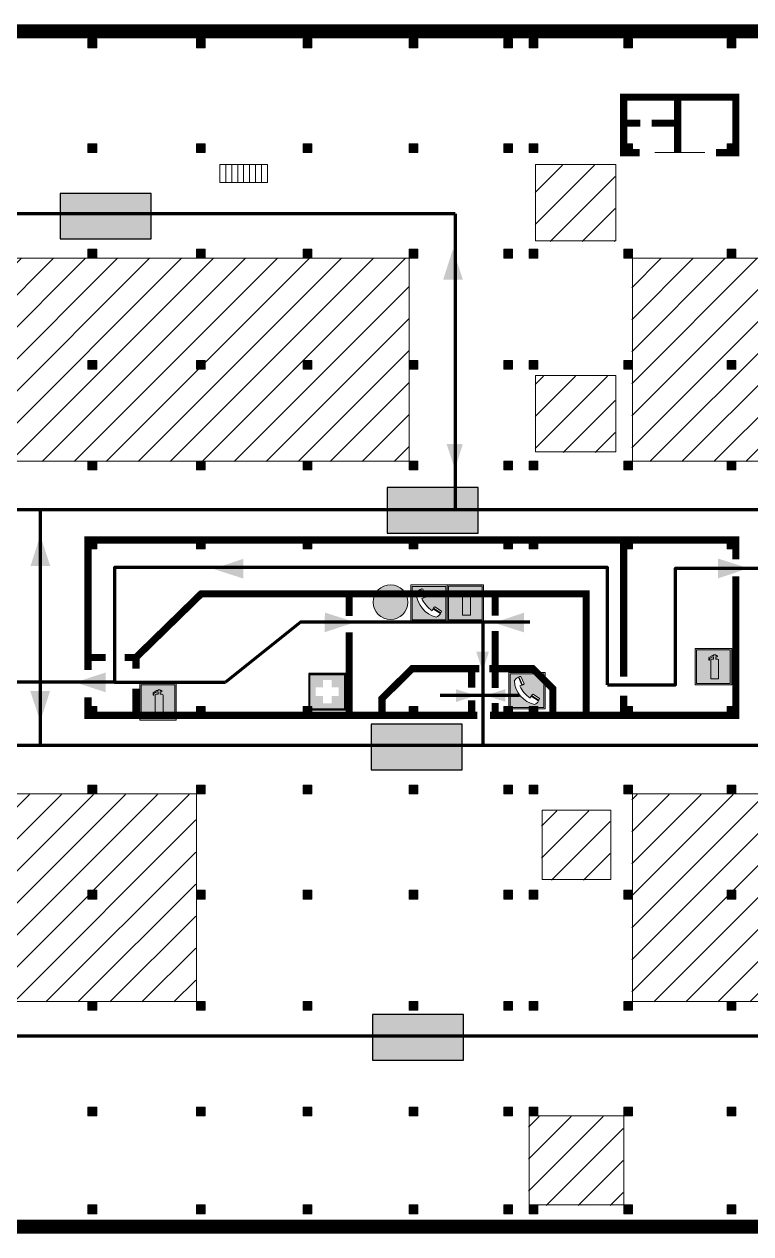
# Model space of a CAD drawing. Header units: millimetres. Extents: x 13810 to 67229, y 12374 to 21950.
# Drawn here: x 28793.7 to 28895.7, y 14673.5 to 14843.2 of the extents above; entities that cross this region are included whole.
import ezdxf

# ---------------------------------------------------------------- set-up
doc = ezdxf.new("R2010")
doc.units = ezdxf.units.MM
doc.layers.add('План_Штампы', color=7, linetype='Continuous')

# ---------------------------------------------------------------- blocks, each defined once
blk = doc.blocks.new('A$C7B8C2D5B')
at = {"lineweight": 0}
h = blk.add_hatch(color=5, dxfattribs=at)
h.dxf.hatch_style = 1
h.paths.add_polyline_path([(1.4, -3.02, 1), (-2.11, -3.02, 1)])
at = {"color": 5, "lineweight": 0}
blk.add_circle((-0.36, -3.02), 1.75, dxfattribs=at)
blk = doc.blocks.new('A$C18900ED3')
h = blk.add_hatch(color=126)
h.paths.add_polyline_path([(-0.18, -0.18), (-7.02, -0.18), (-7.02, -7.02), (-0.18, -7.02)])
h.paths.add_polyline_path([(-5.89, -4.46), (-5.89, -2.77), (-4.46, -2.77), (-4.46, -1.31), (-2.77, -1.31), (-2.77, -2.77), (-1.33, -2.77), (-1.33, -4.46), (-2.77, -4.46), (-2.77, -5.89), (-4.46, -5.89), (-4.46, -4.46)], flags=16)
at = {"color": 126}
for p, q in [((-7.2, 0), (-7.2, -7.2)), ((0, 0), (-7.2, 0)), ((0, -7.2), (0, 0)), ((-7.02, -7.02), (-7.02, -0.18)), ((-7.02, -0.18), (-0.18, -0.18)), ((-0.18, -0.18), (-0.18, -7.02)), ((-0.18, -7.02), (-7.02, -7.02)), ((-7.2, -7.2), (0, -7.2))]:
    blk.add_line(p, q, dxfattribs=at)
blk = doc.blocks.new('A$C32E8229D')
at = {"true_color": 0xffffff}
blk.add_hatch(color=7, dxfattribs=at).paths.add_polyline_path([(0, 0), (0, -8), (16, -8), (16, 0)])
h = blk.add_hatch(color=126)
h.paths.add_polyline_path([(0.2, -0.2), (15.8, -0.2), (15.8, -7.8), (0.2, -7.8)])
h.paths.add_polyline_path([(13.49, -2.05), (12.08, -2.05), (11.37, -2.63, 0.162397), (11.29, -2.84), (11.29, -3.63), (10.35, -3.63), (10.35, -4.05), (11.68, -4.05), (11.68, -3.48), (12.26, -4.28), (11.29, -5.1), (11.29, -6.78), (11.85, -6.78), (11.85, -5.44), (12.8, -4.64), (12.8, -5.94), (14.46, -5.94), (14.46, -5.39), (13.45, -5.39), (13.45, -3.97), (12.46, -2.59), (13.15, -2.59), (13.69, -3.34), (14.18, -3)], flags=16)
h.paths.add_polyline_path([(10.74, -1.82, 1), (11.8, -1.82, 1)], flags=16)
h.paths.add_polyline_path([(9.39, -3.59), (5.99, -3.59), (6.56, -3.03), (5.91, -3.03), (5.1, -3.83), (5.91, -4.64), (6.56, -4.64), (5.99, -4.09), (9.39, -4.09)], flags=16)
h.paths.add_polyline_path([(4.29, -1.08), (1.72, -1.08), (1.72, -6.6), (4.29, -6.6)], flags=16)
at = {"color": 126}
blk.add_lwpolyline([(16, -8), (0, -8), (0, 0), (16, 0)], close=True, dxfattribs=at)
blk = doc.blocks.new('A$C456E1F9C')
at = {"lineweight": 5}
h = blk.add_hatch(color=242, dxfattribs=at)
h.paths.add_polyline_path([(0.51, -1.47), (0.51, -13.26), (12.29, -13.26), (12.29, -1.47)])
h.paths.add_polyline_path([(5.42, -4.95, -0.254479), (4.78, -5.4), (3.52, -2.53, -0.209735), (4.23, -2.4)], flags=16)
h.paths.add_polyline_path([(8.53, -8.6), (10.87, -10.17), (10.54, -10.76), (8.03, -9.13, -0.192251)], flags=16)
h.paths.add_polyline_path([(4.61, -5.49, 0.005518), (3.87, -5.72, 0.128647), (7.49, -10.01, 0.00809), (7.83, -9.33), (10.47, -10.97, -0.16736), (8.99, -12.25, -0.327862), (1.95, -3.95, -0.166952), (3.36, -2.62)], flags=16)
at = {"color": 242, "lineweight": 5}
for p, q in [((0, -13.77), (0, -0.97)), ((12.8, -0.97), (0, -0.97)), ((4.61, -5.49), (3.36, -2.62)), ((3.52, -2.53), (4.78, -5.4)), ((4.23, -2.4), (5.42, -4.95)), ((12.8, -13.77), (12.8, -0.97)), ((7.83, -9.33), (10.47, -10.97)), ((8.03, -9.13), (10.54, -10.76)), ((10.81, -10.12), (8.53, -8.6)), ((10.54, -10.76), (10.8, -10.3)), ((10.8, -10.3), (10.81, -10.12)), ((0, -13.77), (12.8, -13.77))]:
    blk.add_line(p, q, dxfattribs=at)
blk.add_lwpolyline([(0.51, -1.47), (12.29, -1.47), (12.29, -13.26), (0.51, -13.26)], close=True, dxfattribs=at)
for centre, radius, start, end in [((4.59, -5.34), 2.99, 114.2845, 152.1974), ((11.12, -3.31), 9.19, 183.9915, 256.6009), ((4.02, -3.27), 0.891, 76.3284, 123.7092), ((14.98, -39.1), 35.17, 107.1487, 108.4135), ((13.86, -0.94), 11.08, 205.5536, 234.8762), ((4.68, -4.59), 0.824, 276.9621, 334.0723), ((-13.31, 0.8), 23.44, 332.5487, 334.4027), ((8.94, -9.5), 0.989, 114.4092, 157.9388), ((7.87, -9.46), 3, 291.9291, 329.9329)]:
    blk.add_arc(centre, radius, start, end, dxfattribs=at)
blk = doc.blocks.new('A$C3AD82952')
at = {"true_color": 0xf5f5ff}
h = blk.add_hatch(color=7, dxfattribs=at)
h.dxf.hatch_style = 1
h.paths.add_polyline_path([(8.21, 8.73, 0.414214), (7.89, 9.05), (7.22, 9.05), (7.22, 9.92), (7.59, 9.92, 1), (7.57, 10.36), (7.22, 10.36), (7.22, 10.6), (6.43, 10.6), (6.43, 10.36), (6.01, 10.36), (4.74, 9.59), (4.74, 8.69), (4.98, 8.73), (4.98, 9.26), (6.12, 9.91), (6.43, 9.91), (6.43, 9.05), (5.76, 9.05, 0.414214), (5.44, 8.73), (5.44, 2.2), (8.21, 2.2)], flags=0)
h.paths.add_polyline_path([(12.8, 12.8), (0, 12.8), (0, 0), (12.8, 0)])
h.paths.add_polyline_path([(0.51, 12.29), (12.29, 12.29), (12.29, 0.51), (0.51, 0.51)], flags=16)
h.paths.add_polyline_path([(4.74, 9.59), (6.01, 10.36), (6.43, 10.36), (6.43, 10.6), (7.22, 10.6), (7.22, 10.36), (7.59, 10.36, -0.94586), (7.59, 9.92), (7.22, 9.92), (7.22, 9.05), (7.89, 9.05, -0.414214), (8.21, 8.73), (8.21, 2.2), (5.44, 2.2), (5.44, 8.73, -0.414214), (5.76, 9.05), (6.43, 9.05), (6.43, 9.91), (6.12, 9.91), (4.98, 9.26), (4.98, 8.73), (4.74, 8.69)], flags=0)
h = blk.add_hatch(color=242)
h.dxf.hatch_style = 1
h.paths.add_polyline_path([(12.29, 12.29), (0.51, 12.29), (0.51, 0.51), (12.29, 0.51)])
h.paths.add_polyline_path([(4.74, 8.69), (4.74, 9.59), (6.01, 10.36), (6.43, 10.36), (6.43, 10.6), (7.22, 10.6), (7.22, 10.36), (7.59, 10.36, -0.94586), (7.59, 9.92), (7.22, 9.92), (7.22, 9.05), (7.89, 9.05, -0.414214), (8.21, 8.73), (8.21, 2.2), (5.44, 2.2), (5.44, 8.73, -0.414214), (5.76, 9.05), (6.43, 9.05), (6.43, 9.91), (6.12, 9.91), (4.98, 9.26), (4.98, 8.73)], flags=16)
h = blk.add_hatch(color=7, dxfattribs=at)
h.dxf.hatch_style = 1
h.paths.add_polyline_path([(8.21, 8.73, 0.414214), (7.89, 9.05), (7.22, 9.05), (7.22, 9.92), (7.59, 9.92, 1), (7.57, 10.36), (7.22, 10.36), (7.22, 10.6), (6.43, 10.6), (6.43, 10.36), (6.01, 10.36), (4.74, 9.59), (4.74, 8.69), (4.98, 8.73), (4.98, 9.26), (6.12, 9.91), (6.43, 9.91), (6.43, 9.05), (5.76, 9.05, 0.414214), (5.44, 8.73), (5.44, 2.2), (8.21, 2.2)])
at = {"color": 242, "lineweight": 5}
for p, q in [((0, 0), (0, 12.8)), ((0, 12.8), (12.8, 12.8)), ((12.8, 0), (12.8, 12.8)), ((6.01, 10.36), (4.74, 9.59)), ((4.74, 9.59), (4.74, 8.69)), ((4.74, 8.69), (4.98, 8.73)), ((4.98, 9.26), (6.12, 9.91)), ((4.98, 8.73), (4.98, 9.26)), ((5.44, 2.2), (5.44, 8.73)), ((5.76, 9.05), (6.43, 9.05)), ((6.01, 10.36), (6.43, 10.36)), ((6.12, 9.91), (6.43, 9.91)), ((7.22, 10.6), (6.43, 10.6)), ((6.43, 10.6), (6.43, 10.36)), ((6.43, 9.91), (6.43, 9.05)), ((7.22, 10.36), (7.22, 10.6)), ((7.59, 10.36), (7.22, 10.36)), ((7.22, 9.05), (7.22, 9.92)), ((7.59, 9.92), (7.22, 9.92)), ((7.89, 9.05), (7.22, 9.05)), ((8.21, 2.2), (8.21, 8.73)), ((0, 0), (12.8, 0)), ((5.44, 2.2), (8.21, 2.2))]:
    blk.add_line(p, q, dxfattribs=at)
blk.add_lwpolyline([(0.51, 12.29), (12.29, 12.29), (12.29, 0.51), (0.51, 0.51)], close=True, dxfattribs=at)
for centre, radius, start, end in [((5.76, 8.73), 0.32, 90, 180), ((7.58, 10.14), 0.223, 273.1875, 86.8125), ((7.89, 8.73), 0.32, 0, 90)]:
    blk.add_arc(centre, radius, start, end, dxfattribs=at)

msp = doc.modelspace()

# ---------------------------------------------------------------- hatches: boundary and pattern name
at = {"lineweight": 0}
h = msp.add_hatch(color=256, dxfattribs=at)
h.dxf.hatch_style = 1
h.paths.add_polyline_path([(28802.68, 14841.1), (28802.68, 14839.87), (28803.9, 14839.87), (28803.9, 14841.1)])
h = msp.add_hatch(color=256, dxfattribs=at)
h.dxf.hatch_style = 1
h.paths.add_polyline_path([(28817.89, 14841.1), (28817.89, 14839.87), (28819.11, 14839.87), (28819.11, 14841.1)])
h = msp.add_hatch(color=256, dxfattribs=at)
h.dxf.hatch_style = 1
h.paths.add_polyline_path([(28832.89, 14841.1), (28832.89, 14839.87), (28834.11, 14839.87), (28834.11, 14841.1)])
h = msp.add_hatch(color=256, dxfattribs=at)
h.dxf.hatch_style = 1
h.paths.add_polyline_path([(28847.77, 14841.1), (28847.77, 14839.87), (28848.99, 14839.87), (28848.99, 14841.1)])
h = msp.add_hatch(color=256, dxfattribs=at)
h.dxf.hatch_style = 1
h.paths.add_polyline_path([(28861.07, 14841.1), (28861.07, 14839.87), (28862.29, 14839.87), (28862.29, 14841.1)])
h = msp.add_hatch(color=256, dxfattribs=at)
h.dxf.hatch_style = 1
h.paths.add_polyline_path([(28864.59, 14841.1), (28864.59, 14839.87), (28865.81, 14839.87), (28865.81, 14841.1)])
h = msp.add_hatch(color=256, dxfattribs=at)
h.dxf.hatch_style = 1
h.paths.add_polyline_path([(28877.88, 14841.1), (28877.88, 14839.87), (28879.1, 14839.87), (28879.1, 14841.1)])
h = msp.add_hatch(color=256, dxfattribs=at)
h.dxf.hatch_style = 1
h.paths.add_polyline_path([(28892.4, 14841.1), (28892.4, 14839.87), (28893.62, 14839.87), (28893.62, 14841.1)])
h = msp.add_hatch(color=256, dxfattribs=at)
h.dxf.hatch_style = 1
h.paths.add_polyline_path([(28802.68, 14826.38), (28802.68, 14825.15), (28803.9, 14825.15), (28803.9, 14826.38)])
h = msp.add_hatch(color=256, dxfattribs=at)
h.dxf.hatch_style = 1
h.paths.add_polyline_path([(28817.89, 14826.38), (28817.89, 14825.15), (28819.11, 14825.15), (28819.11, 14826.38)])
h = msp.add_hatch(color=256, dxfattribs=at)
h.dxf.hatch_style = 1
h.paths.add_polyline_path([(28832.89, 14826.38), (28832.89, 14825.15), (28834.11, 14825.15), (28834.11, 14826.38)])
h = msp.add_hatch(color=256, dxfattribs=at)
h.dxf.hatch_style = 1
h.paths.add_polyline_path([(28847.77, 14826.38), (28847.77, 14825.15), (28848.99, 14825.15), (28848.99, 14826.38)])
h = msp.add_hatch(color=256, dxfattribs=at)
h.dxf.hatch_style = 1
h.paths.add_polyline_path([(28861.07, 14826.38), (28861.07, 14825.15), (28862.29, 14825.15), (28862.29, 14826.38)])
h = msp.add_hatch(color=256, dxfattribs=at)
h.dxf.hatch_style = 1
h.paths.add_polyline_path([(28864.59, 14826.38), (28864.59, 14825.15), (28865.81, 14825.15), (28865.81, 14826.38)])
h = msp.add_hatch(color=256, dxfattribs=at)
h.dxf.hatch_style = 1
h.paths.add_polyline_path([(28877.88, 14826.38), (28877.88, 14825.15), (28879.1, 14825.15), (28879.1, 14826.38)])
h = msp.add_hatch(color=256, dxfattribs=at)
h.dxf.hatch_style = 1
h.paths.add_polyline_path([(28892.4, 14826.38), (28892.4, 14825.15), (28893.62, 14825.15), (28893.62, 14826.38)])
h = msp.add_hatch(dxfattribs=at)
h.set_pattern_fill('ANSI31', color=256, angle=180)
h.set_pattern_definition([(225, (46256.7912, 21551.342), (2.24506403, -2.24506403), [])])
h.paths.add_polyline_path([(29030.82, 14729.43), (29040.66, 14729.43), (29040.66, 14739.39), (29030.82, 14739.39)])
h.paths.add_polyline_path([(28953.71, 14706), (28967.31, 14706), (28967.31, 14735.09), (28953.71, 14735.09)])
h.paths.add_polyline_path([(28923.06, 14706), (28937.72, 14706), (28937.72, 14735.09), (28923.06, 14735.09)])
h.paths.add_polyline_path([(28879.03, 14706), (28906.93, 14706), (28906.93, 14735.09), (28879.03, 14735.09)])
h.paths.add_polyline_path([(28866.35, 14723.1), (28876, 14723.1), (28876, 14732.81), (28866.35, 14732.81)])
h.paths.add_polyline_path([(28864.52, 14677.43), (28877.81, 14677.43), (28877.81, 14689.92), (28864.52, 14689.92)])
h.paths.add_polyline_path([(28744.69, 14706), (28817.82, 14706), (28817.82, 14735.1), (28744.69, 14735.1)])
h.paths.add_polyline_path([(28594.26, 14706), (28713.12, 14706), (28713.12, 14735.1), (28594.26, 14735.1)])
h.paths.add_polyline_path([(28624.82, 14781.8), (28713.12, 14781.8), (28713.12, 14810.28), (28624.82, 14810.28)])
h.paths.add_polyline_path([(28759.24, 14781.8), (28847.7, 14781.8), (28847.7, 14810.28), (28759.24, 14810.28)])
h.paths.add_polyline_path([(28865.44, 14783.09), (28876.69, 14783.09), (28876.69, 14793.79), (28865.44, 14793.79)])
h.paths.add_polyline_path([(28865.44, 14812.7), (28876.69, 14812.7), (28876.69, 14823.4), (28865.44, 14823.4)])
h.paths.add_polyline_path([(28879.03, 14781.8), (29027.02, 14781.8), (29027.02, 14810.28), (28879.03, 14810.28)])
h = msp.add_hatch(color=256, dxfattribs=at)
h.dxf.hatch_style = 1
h.paths.add_polyline_path([(28802.68, 14811.59), (28802.68, 14810.36), (28803.9, 14810.36), (28803.9, 14811.59)])
h = msp.add_hatch(color=256, dxfattribs=at)
h.dxf.hatch_style = 1
h.paths.add_polyline_path([(28817.89, 14811.59), (28817.89, 14810.36), (28819.11, 14810.36), (28819.11, 14811.59)])
h = msp.add_hatch(color=256, dxfattribs=at)
h.dxf.hatch_style = 1
h.paths.add_polyline_path([(28832.89, 14811.59), (28832.89, 14810.36), (28834.11, 14810.36), (28834.11, 14811.59)])
h = msp.add_hatch(color=256, dxfattribs=at)
h.dxf.hatch_style = 1
h.paths.add_polyline_path([(28847.77, 14811.59), (28847.77, 14810.36), (28848.99, 14810.36), (28848.99, 14811.59)])
h = msp.add_hatch(color=256, dxfattribs=at)
h.dxf.hatch_style = 1
h.paths.add_polyline_path([(28861.07, 14811.59), (28861.07, 14810.36), (28862.29, 14810.36), (28862.29, 14811.59)])
h = msp.add_hatch(color=256, dxfattribs=at)
h.dxf.hatch_style = 1
h.paths.add_polyline_path([(28864.59, 14811.59), (28864.59, 14810.36), (28865.81, 14810.36), (28865.81, 14811.59)])
h = msp.add_hatch(color=256, dxfattribs=at)
h.dxf.hatch_style = 1
h.paths.add_polyline_path([(28877.88, 14811.59), (28877.88, 14810.36), (28879.1, 14810.36), (28879.1, 14811.59)])
h = msp.add_hatch(color=256, dxfattribs=at)
h.dxf.hatch_style = 1
h.paths.add_polyline_path([(28892.4, 14811.59), (28892.4, 14810.36), (28893.62, 14810.36), (28893.62, 14811.59)])
h = msp.add_hatch(color=256, dxfattribs=at)
h.dxf.hatch_style = 1
h.paths.add_polyline_path([(28802.68, 14796.01), (28802.68, 14794.78), (28803.9, 14794.78), (28803.9, 14796.01)])
h = msp.add_hatch(color=256, dxfattribs=at)
h.dxf.hatch_style = 1
h.paths.add_polyline_path([(28817.89, 14796.01), (28817.89, 14794.78), (28819.11, 14794.78), (28819.11, 14796.01)])
h = msp.add_hatch(color=256, dxfattribs=at)
h.dxf.hatch_style = 1
h.paths.add_polyline_path([(28832.89, 14796.01), (28832.89, 14794.78), (28834.11, 14794.78), (28834.11, 14796.01)])
h = msp.add_hatch(color=256, dxfattribs=at)
h.dxf.hatch_style = 1
h.paths.add_polyline_path([(28847.77, 14796.01), (28847.77, 14794.78), (28848.99, 14794.78), (28848.99, 14796.01)])
h = msp.add_hatch(color=256, dxfattribs=at)
h.dxf.hatch_style = 1
h.paths.add_polyline_path([(28861.07, 14796.01), (28861.07, 14794.78), (28862.29, 14794.78), (28862.29, 14796.01)])
h = msp.add_hatch(color=256, dxfattribs=at)
h.dxf.hatch_style = 1
h.paths.add_polyline_path([(28864.59, 14796.01), (28864.59, 14794.78), (28865.81, 14794.78), (28865.81, 14796.01)])
h = msp.add_hatch(color=256, dxfattribs=at)
h.dxf.hatch_style = 1
h.paths.add_polyline_path([(28877.88, 14796.01), (28877.88, 14794.78), (28879.1, 14794.78), (28879.1, 14796.01)])
h = msp.add_hatch(color=256, dxfattribs=at)
h.dxf.hatch_style = 1
h.paths.add_polyline_path([(28892.4, 14796.01), (28892.4, 14794.78), (28893.62, 14794.78), (28893.62, 14796.01)])
h = msp.add_hatch(color=256, dxfattribs=at)
h.dxf.hatch_style = 1
h.paths.add_polyline_path([(28802.68, 14781.88), (28802.68, 14780.65), (28803.9, 14780.65), (28803.9, 14781.88)])
h = msp.add_hatch(color=256, dxfattribs=at)
h.dxf.hatch_style = 1
h.paths.add_polyline_path([(28817.89, 14781.88), (28817.89, 14780.65), (28819.11, 14780.65), (28819.11, 14781.88)])
h = msp.add_hatch(color=256, dxfattribs=at)
h.dxf.hatch_style = 1
h.paths.add_polyline_path([(28832.89, 14781.88), (28832.89, 14780.65), (28834.11, 14780.65), (28834.11, 14781.88)])
h = msp.add_hatch(color=256, dxfattribs=at)
h.dxf.hatch_style = 1
h.paths.add_polyline_path([(28847.77, 14781.88), (28847.77, 14780.65), (28848.99, 14780.65), (28848.99, 14781.88)])
h = msp.add_hatch(color=256, dxfattribs=at)
h.dxf.hatch_style = 1
h.paths.add_polyline_path([(28861.07, 14781.88), (28861.07, 14780.65), (28862.29, 14780.65), (28862.29, 14781.88)])
h = msp.add_hatch(color=256, dxfattribs=at)
h.dxf.hatch_style = 1
h.paths.add_polyline_path([(28864.59, 14781.88), (28864.59, 14780.65), (28865.81, 14780.65), (28865.81, 14781.88)])
h = msp.add_hatch(color=256, dxfattribs=at)
h.dxf.hatch_style = 1
h.paths.add_polyline_path([(28877.88, 14781.88), (28877.88, 14780.65), (28879.1, 14780.65), (28879.1, 14781.88)])
h = msp.add_hatch(color=256, dxfattribs=at)
h.dxf.hatch_style = 1
h.paths.add_polyline_path([(28892.4, 14781.88), (28892.4, 14780.65), (28893.62, 14780.65), (28893.62, 14781.88)])
h = msp.add_hatch(color=256, dxfattribs=at)
h.dxf.hatch_style = 1
h.paths.add_polyline_path([(28802.68, 14770.81), (28802.68, 14769.57), (28803.9, 14769.57), (28803.9, 14770.81)])
h = msp.add_hatch(color=256, dxfattribs=at)
h.dxf.hatch_style = 1
h.paths.add_polyline_path([(28817.89, 14770.81), (28817.89, 14769.57), (28819.11, 14769.57), (28819.11, 14770.81)])
h = msp.add_hatch(color=256, dxfattribs=at)
h.dxf.hatch_style = 1
h.paths.add_polyline_path([(28832.89, 14770.81), (28832.89, 14769.57), (28834.11, 14769.57), (28834.11, 14770.81)])
h = msp.add_hatch(color=256, dxfattribs=at)
h.dxf.hatch_style = 1
h.paths.add_polyline_path([(28847.77, 14770.81), (28847.77, 14769.57), (28848.99, 14769.57), (28848.99, 14770.81)])
h = msp.add_hatch(color=256, dxfattribs=at)
h.dxf.hatch_style = 1
h.paths.add_polyline_path([(28861.07, 14770.81), (28861.07, 14769.57), (28862.29, 14769.57), (28862.29, 14770.81)])
h = msp.add_hatch(color=256, dxfattribs=at)
h.dxf.hatch_style = 1
h.paths.add_polyline_path([(28864.59, 14770.81), (28864.59, 14769.57), (28865.81, 14769.57), (28865.81, 14770.81)])
h = msp.add_hatch(color=256, dxfattribs=at)
h.dxf.hatch_style = 1
h.paths.add_polyline_path([(28877.88, 14770.81), (28877.88, 14769.57), (28879.1, 14769.57), (28879.1, 14770.81)])
h = msp.add_hatch(color=256, dxfattribs=at)
h.dxf.hatch_style = 1
h.paths.add_polyline_path([(28892.4, 14770.81), (28892.4, 14769.57), (28893.62, 14769.57), (28893.62, 14770.81)])
h = msp.add_hatch(color=256, dxfattribs=at)
h.dxf.hatch_style = 1
h.paths.add_polyline_path([(28802.68, 14747.44), (28802.68, 14746.21), (28803.9, 14746.21), (28803.9, 14747.44)])
h = msp.add_hatch(color=256, dxfattribs=at)
h.dxf.hatch_style = 1
h.paths.add_polyline_path([(28817.89, 14747.44), (28817.89, 14746.21), (28819.11, 14746.21), (28819.11, 14747.44)])
h = msp.add_hatch(color=256, dxfattribs=at)
h.dxf.hatch_style = 1
h.paths.add_polyline_path([(28832.89, 14747.44), (28832.89, 14746.21), (28834.11, 14746.21), (28834.11, 14747.44)])
h = msp.add_hatch(color=256, dxfattribs=at)
h.dxf.hatch_style = 1
h.paths.add_polyline_path([(28847.77, 14747.44), (28847.77, 14746.21), (28848.99, 14746.21), (28848.99, 14747.44)])
h = msp.add_hatch(color=256, dxfattribs=at)
h.dxf.hatch_style = 1
h.paths.add_polyline_path([(28861.07, 14747.44), (28861.07, 14746.21), (28862.29, 14746.21), (28862.29, 14747.44)])
h = msp.add_hatch(color=256, dxfattribs=at)
h.dxf.hatch_style = 1
h.paths.add_polyline_path([(28864.59, 14747.44), (28864.59, 14746.21), (28865.81, 14746.21), (28865.81, 14747.44)])
h = msp.add_hatch(color=256, dxfattribs=at)
h.dxf.hatch_style = 1
h.paths.add_polyline_path([(28877.88, 14747.44), (28877.88, 14746.21), (28879.1, 14746.21), (28879.1, 14747.44)])
h = msp.add_hatch(color=256, dxfattribs=at)
h.dxf.hatch_style = 1
h.paths.add_polyline_path([(28892.4, 14747.44), (28892.4, 14746.21), (28893.62, 14746.21), (28893.62, 14747.44)])
h = msp.add_hatch(color=256, dxfattribs=at)
h.dxf.hatch_style = 1
h.paths.add_polyline_path([(28802.68, 14736.41), (28802.68, 14735.18), (28803.9, 14735.18), (28803.9, 14736.41)])
h = msp.add_hatch(color=256, dxfattribs=at)
h.dxf.hatch_style = 1
h.paths.add_polyline_path([(28817.89, 14736.41), (28817.89, 14735.18), (28819.11, 14735.18), (28819.11, 14736.41)])
h = msp.add_hatch(color=256, dxfattribs=at)
h.dxf.hatch_style = 1
h.paths.add_polyline_path([(28832.89, 14736.41), (28832.89, 14735.18), (28834.11, 14735.18), (28834.11, 14736.41)])
h = msp.add_hatch(color=256, dxfattribs=at)
h.dxf.hatch_style = 1
h.paths.add_polyline_path([(28847.77, 14736.41), (28847.77, 14735.18), (28848.99, 14735.18), (28848.99, 14736.41)])
h = msp.add_hatch(color=256, dxfattribs=at)
h.dxf.hatch_style = 1
h.paths.add_polyline_path([(28861.07, 14736.41), (28861.07, 14735.18), (28862.29, 14735.18), (28862.29, 14736.41)])
h = msp.add_hatch(color=256, dxfattribs=at)
h.dxf.hatch_style = 1
h.paths.add_polyline_path([(28864.59, 14736.41), (28864.59, 14735.18), (28865.81, 14735.18), (28865.81, 14736.41)])
h = msp.add_hatch(color=256, dxfattribs=at)
h.dxf.hatch_style = 1
h.paths.add_polyline_path([(28877.88, 14736.41), (28877.88, 14735.18), (28879.1, 14735.18), (28879.1, 14736.41)])
h = msp.add_hatch(color=256, dxfattribs=at)
h.dxf.hatch_style = 1
h.paths.add_polyline_path([(28892.4, 14736.41), (28892.4, 14735.18), (28893.62, 14735.18), (28893.62, 14736.41)])
h = msp.add_hatch(color=256, dxfattribs=at)
h.dxf.hatch_style = 1
h.paths.add_polyline_path([(28802.68, 14721.66), (28802.68, 14720.42), (28803.9, 14720.42), (28803.9, 14721.66)])
h = msp.add_hatch(color=256, dxfattribs=at)
h.dxf.hatch_style = 1
h.paths.add_polyline_path([(28817.89, 14721.66), (28817.89, 14720.42), (28819.11, 14720.42), (28819.11, 14721.66)])
h = msp.add_hatch(color=256, dxfattribs=at)
h.dxf.hatch_style = 1
h.paths.add_polyline_path([(28832.89, 14721.66), (28832.89, 14720.42), (28834.11, 14720.42), (28834.11, 14721.66)])
h = msp.add_hatch(color=256, dxfattribs=at)
h.dxf.hatch_style = 1
h.paths.add_polyline_path([(28847.77, 14721.66), (28847.77, 14720.42), (28848.99, 14720.42), (28848.99, 14721.66)])
h = msp.add_hatch(color=256, dxfattribs=at)
h.dxf.hatch_style = 1
h.paths.add_polyline_path([(28861.07, 14721.66), (28861.07, 14720.42), (28862.29, 14720.42), (28862.29, 14721.66)])
h = msp.add_hatch(color=256, dxfattribs=at)
h.dxf.hatch_style = 1
h.paths.add_polyline_path([(28864.59, 14721.66), (28864.59, 14720.42), (28865.81, 14720.42), (28865.81, 14721.66)])
h = msp.add_hatch(color=256, dxfattribs=at)
h.dxf.hatch_style = 1
h.paths.add_polyline_path([(28877.88, 14721.66), (28877.88, 14720.42), (28879.1, 14720.42), (28879.1, 14721.66)])
h = msp.add_hatch(color=256, dxfattribs=at)
h.dxf.hatch_style = 1
h.paths.add_polyline_path([(28892.4, 14721.66), (28892.4, 14720.42), (28893.62, 14720.42), (28893.62, 14721.66)])
h = msp.add_hatch(color=256, dxfattribs=at)
h.dxf.hatch_style = 1
h.paths.add_polyline_path([(28802.68, 14706.08), (28802.68, 14704.85), (28803.9, 14704.85), (28803.9, 14706.08)])
h = msp.add_hatch(color=256, dxfattribs=at)
h.dxf.hatch_style = 1
h.paths.add_polyline_path([(28817.89, 14706.08), (28817.89, 14704.85), (28819.11, 14704.85), (28819.11, 14706.08)])
h = msp.add_hatch(color=256, dxfattribs=at)
h.dxf.hatch_style = 1
h.paths.add_polyline_path([(28832.89, 14706.08), (28832.89, 14704.85), (28834.11, 14704.85), (28834.11, 14706.08)])
h = msp.add_hatch(color=256, dxfattribs=at)
h.dxf.hatch_style = 1
h.paths.add_polyline_path([(28847.77, 14706.08), (28847.77, 14704.85), (28848.99, 14704.85), (28848.99, 14706.08)])
h = msp.add_hatch(color=256, dxfattribs=at)
h.dxf.hatch_style = 1
h.paths.add_polyline_path([(28861.07, 14706.08), (28861.07, 14704.85), (28862.29, 14704.85), (28862.29, 14706.08)])
h = msp.add_hatch(color=256, dxfattribs=at)
h.dxf.hatch_style = 1
h.paths.add_polyline_path([(28864.59, 14706.08), (28864.59, 14704.85), (28865.81, 14704.85), (28865.81, 14706.08)])
h = msp.add_hatch(color=256, dxfattribs=at)
h.dxf.hatch_style = 1
h.paths.add_polyline_path([(28877.88, 14706.08), (28877.88, 14704.85), (28879.1, 14704.85), (28879.1, 14706.08)])
h = msp.add_hatch(color=256, dxfattribs=at)
h.dxf.hatch_style = 1
h.paths.add_polyline_path([(28892.4, 14706.08), (28892.4, 14704.85), (28893.62, 14704.85), (28893.62, 14706.08)])
h = msp.add_hatch(color=256, dxfattribs=at)
h.dxf.hatch_style = 1
h.paths.add_polyline_path([(28802.68, 14691.23), (28802.68, 14690), (28803.9, 14690), (28803.9, 14691.23)])
h = msp.add_hatch(color=256, dxfattribs=at)
h.dxf.hatch_style = 1
h.paths.add_polyline_path([(28817.89, 14691.23), (28817.89, 14690), (28819.11, 14690), (28819.11, 14691.23)])
h = msp.add_hatch(color=256, dxfattribs=at)
h.dxf.hatch_style = 1
h.paths.add_polyline_path([(28832.89, 14691.23), (28832.89, 14690), (28834.11, 14690), (28834.11, 14691.23)])
h = msp.add_hatch(color=256, dxfattribs=at)
h.dxf.hatch_style = 1
h.paths.add_polyline_path([(28847.77, 14691.23), (28847.77, 14690), (28848.99, 14690), (28848.99, 14691.23)])
h = msp.add_hatch(color=256, dxfattribs=at)
h.dxf.hatch_style = 1
h.paths.add_polyline_path([(28861.07, 14691.23), (28861.07, 14690), (28862.29, 14690), (28862.29, 14691.23)])
h = msp.add_hatch(color=256, dxfattribs=at)
h.dxf.hatch_style = 1
h.paths.add_polyline_path([(28864.59, 14691.23), (28864.59, 14690), (28865.81, 14690), (28865.81, 14691.23)])
h = msp.add_hatch(color=256, dxfattribs=at)
h.dxf.hatch_style = 1
h.paths.add_polyline_path([(28877.88, 14691.23), (28877.88, 14690), (28879.1, 14690), (28879.1, 14691.23)])
h = msp.add_hatch(color=256, dxfattribs=at)
h.dxf.hatch_style = 1
h.paths.add_polyline_path([(28892.4, 14691.23), (28892.4, 14690), (28893.62, 14690), (28893.62, 14691.23)])
h = msp.add_hatch(color=256, dxfattribs=at)
h.dxf.hatch_style = 1
h.paths.add_polyline_path([(28802.68, 14677.51), (28802.68, 14676.28), (28803.9, 14676.28), (28803.9, 14677.51)])
h = msp.add_hatch(color=256, dxfattribs=at)
h.dxf.hatch_style = 1
h.paths.add_polyline_path([(28817.89, 14677.51), (28817.89, 14676.28), (28819.11, 14676.28), (28819.11, 14677.51)])
h = msp.add_hatch(color=256, dxfattribs=at)
h.dxf.hatch_style = 1
h.paths.add_polyline_path([(28832.89, 14677.51), (28832.89, 14676.28), (28834.11, 14676.28), (28834.11, 14677.51)])
h = msp.add_hatch(color=256, dxfattribs=at)
h.dxf.hatch_style = 1
h.paths.add_polyline_path([(28847.77, 14677.51), (28847.77, 14676.28), (28848.99, 14676.28), (28848.99, 14677.51)])
h = msp.add_hatch(color=256, dxfattribs=at)
h.dxf.hatch_style = 1
h.paths.add_polyline_path([(28861.07, 14677.51), (28861.07, 14676.28), (28862.29, 14676.28), (28862.29, 14677.51)])
h = msp.add_hatch(color=256, dxfattribs=at)
h.dxf.hatch_style = 1
h.paths.add_polyline_path([(28864.59, 14677.51), (28864.59, 14676.28), (28865.81, 14676.28), (28865.81, 14677.51)])
h = msp.add_hatch(color=256, dxfattribs=at)
h.dxf.hatch_style = 1
h.paths.add_polyline_path([(28877.88, 14677.51), (28877.88, 14676.28), (28879.1, 14676.28), (28879.1, 14677.51)])
h = msp.add_hatch(color=256, dxfattribs=at)
h.dxf.hatch_style = 1
h.paths.add_polyline_path([(28892.4, 14677.51), (28892.4, 14676.28), (28893.62, 14676.28), (28893.62, 14677.51)])

# ---------------------------------------------------------------- linework, layer by layer
for points, const_width in [([(28584.4, 14842.17), (28483.43, 14842.17), (28483.43, 14781.22), (28498.18, 14781.22), (28498.18, 14766.48), (28517.21, 14766.48), (28517.21, 14674.47), (29044.26, 14674.47), (29044.26, 14676.58)], 2), ([(29044.19, 14674.74), (29044.26, 14674.74), (29044.26, 14842.17), (28587.77, 14842.17)], 2), ([(28890.86, 14825.15), (28893.62, 14825.15), (28893.62, 14832.93), (28877.88, 14832.93), (28877.88, 14825.15), (28880.13, 14825.15)], 1), ([(28885.46, 14825.15), (28885.46, 14832.93), (28885.46, 14829.3), (28881.8, 14829.3)], 1), ([(28877.88, 14829.3), (28880.2, 14829.3)], 1), ([(28802.68, 14752.55), (28802.68, 14770.81), (28893.62, 14770.81), (28893.62, 14768.11)], 1), ([(28877.88, 14751.61), (28877.88, 14770.81)], 1), ([(28893.62, 14765.73), (28893.62, 14746.21), (28859.1, 14746.21)], 1), ([(28839.35, 14763.26), (28818.58, 14763.26), (28809.42, 14754.33), (28809.42, 14752.77)], 1), ([(28872.61, 14746.21), (28872.61, 14763.26), (28839.35, 14763.26), (28839.35, 14760.15)], 1), ([(28859.84, 14763.26), (28859.84, 14760.21)], 1), ([(28839.35, 14757.83), (28839.35, 14746.21)], 1), ([(28859.84, 14750.05), (28859.84, 14758.05)], 1), ([(28802.68, 14754.33), (28805.15, 14754.33)], 1), ([(28809.42, 14754.33), (28807.84, 14754.33)], 1), ([(28857.6, 14752.76), (28848.19, 14752.76), (28843.96, 14748.57), (28843.96, 14746.21)], 1), ([(28856.54, 14752.76), (28856.54, 14750.09)], 1), ([(28867.93, 14746.21), (28867.93, 14749.97), (28865.13, 14752.76), (28859.04, 14752.76)], 1), ([(28857.32, 14746.21), (28802.68, 14746.21), (28802.68, 14748.73)], 1), ([(28809.42, 14746.21), (28809.42, 14749.96)], 1), ([(28877.88, 14746.21), (28877.88, 14748.98)], 1), ([(28856.54, 14746.21), (28856.54, 14748.32)], 1), ([(28859.84, 14746.21), (28859.84, 14747.94)], 1)]:
    msp.add_lwpolyline(points, dxfattribs=dict(at, const_width=const_width))
for points in [[(28803.9, 14839.87), (28802.68, 14839.87), (28802.68, 14841.1), (28803.9, 14841.1)], [(28819.11, 14839.87), (28817.89, 14839.87), (28817.89, 14841.1), (28819.11, 14841.1)], [(28834.11, 14839.87), (28832.89, 14839.87), (28832.89, 14841.1), (28834.11, 14841.1)], [(28848.99, 14839.87), (28847.77, 14839.87), (28847.77, 14841.1), (28848.99, 14841.1)], [(28862.29, 14839.87), (28861.07, 14839.87), (28861.07, 14841.1), (28862.29, 14841.1)], [(28865.81, 14839.87), (28864.59, 14839.87), (28864.59, 14841.1), (28865.81, 14841.1)], [(28879.1, 14839.87), (28877.88, 14839.87), (28877.88, 14841.1), (28879.1, 14841.1)], [(28893.62, 14839.87), (28892.4, 14839.87), (28892.4, 14841.1), (28893.62, 14841.1)], [(28803.9, 14825.15), (28802.68, 14825.15), (28802.68, 14826.38), (28803.9, 14826.38)], [(28819.11, 14825.15), (28817.89, 14825.15), (28817.89, 14826.38), (28819.11, 14826.38)], [(28834.11, 14825.15), (28832.89, 14825.15), (28832.89, 14826.38), (28834.11, 14826.38)], [(28848.99, 14825.15), (28847.77, 14825.15), (28847.77, 14826.38), (28848.99, 14826.38)], [(28862.29, 14825.15), (28861.07, 14825.15), (28861.07, 14826.38), (28862.29, 14826.38)], [(28865.81, 14825.15), (28864.59, 14825.15), (28864.59, 14826.38), (28865.81, 14826.38)], [(28879.1, 14825.15), (28877.88, 14825.15), (28877.88, 14826.38), (28879.1, 14826.38)], [(28893.62, 14825.15), (28892.4, 14825.15), (28892.4, 14826.38), (28893.62, 14826.38)], [(28822.02, 14820.96), (28821.18, 14820.96), (28821.18, 14823.47), (28822.02, 14823.47)], [(28822.86, 14820.96), (28822.02, 14820.96), (28822.02, 14823.47), (28822.86, 14823.47)], [(28823.7, 14820.96), (28822.86, 14820.96), (28822.86, 14823.47), (28823.7, 14823.47)], [(28824.53, 14820.96), (28823.7, 14820.96), (28823.7, 14823.47), (28824.53, 14823.47)], [(28825.37, 14820.96), (28824.53, 14820.96), (28824.53, 14823.47), (28825.37, 14823.47)], [(28826.21, 14820.96), (28825.37, 14820.96), (28825.37, 14823.47), (28826.21, 14823.47)], [(28827.05, 14820.96), (28826.21, 14820.96), (28826.21, 14823.47), (28827.05, 14823.47)], [(28827.89, 14820.96), (28827.05, 14820.96), (28827.05, 14823.47), (28827.89, 14823.47)], [(28876.76, 14823.48), (28865.51, 14823.48), (28865.51, 14812.78), (28876.76, 14812.78)], [(28847.77, 14781.88), (28759.31, 14781.88), (28759.31, 14810.36), (28847.77, 14810.36)], [(28803.9, 14810.36), (28802.68, 14810.36), (28802.68, 14811.59), (28803.9, 14811.59)], [(28819.11, 14810.36), (28817.89, 14810.36), (28817.89, 14811.59), (28819.11, 14811.59)], [(28834.11, 14810.36), (28832.89, 14810.36), (28832.89, 14811.59), (28834.11, 14811.59)], [(28848.99, 14810.36), (28847.77, 14810.36), (28847.77, 14811.59), (28848.99, 14811.59)], [(28862.29, 14810.36), (28861.07, 14810.36), (28861.07, 14811.59), (28862.29, 14811.59)], [(28865.81, 14810.36), (28864.59, 14810.36), (28864.59, 14811.59), (28865.81, 14811.59)], [(28879.1, 14810.36), (28877.88, 14810.36), (28877.88, 14811.59), (28879.1, 14811.59)], [(29027.09, 14781.88), (28879.1, 14781.88), (28879.1, 14810.36), (29027.09, 14810.36)], [(28893.62, 14810.36), (28892.4, 14810.36), (28892.4, 14811.59), (28893.62, 14811.59)], [(28803.9, 14794.78), (28802.68, 14794.78), (28802.68, 14796.01), (28803.9, 14796.01)], [(28819.11, 14794.78), (28817.89, 14794.78), (28817.89, 14796.01), (28819.11, 14796.01)], [(28834.11, 14794.78), (28832.89, 14794.78), (28832.89, 14796.01), (28834.11, 14796.01)], [(28848.99, 14794.78), (28847.77, 14794.78), (28847.77, 14796.01), (28848.99, 14796.01)], [(28862.29, 14794.78), (28861.07, 14794.78), (28861.07, 14796.01), (28862.29, 14796.01)], [(28865.81, 14794.78), (28864.59, 14794.78), (28864.59, 14796.01), (28865.81, 14796.01)], [(28879.1, 14794.78), (28877.88, 14794.78), (28877.88, 14796.01), (28879.1, 14796.01)], [(28893.62, 14794.78), (28892.4, 14794.78), (28892.4, 14796.01), (28893.62, 14796.01)], [(28876.76, 14793.87), (28865.51, 14793.87), (28865.51, 14783.17), (28876.76, 14783.17)], [(28803.9, 14780.65), (28802.68, 14780.65), (28802.68, 14781.88), (28803.9, 14781.88)], [(28819.11, 14780.65), (28817.89, 14780.65), (28817.89, 14781.88), (28819.11, 14781.88)], [(28834.11, 14780.65), (28832.89, 14780.65), (28832.89, 14781.88), (28834.11, 14781.88)], [(28848.99, 14780.65), (28847.77, 14780.65), (28847.77, 14781.88), (28848.99, 14781.88)], [(28862.29, 14780.65), (28861.07, 14780.65), (28861.07, 14781.88), (28862.29, 14781.88)], [(28865.81, 14780.65), (28864.59, 14780.65), (28864.59, 14781.88), (28865.81, 14781.88)], [(28879.1, 14780.65), (28877.88, 14780.65), (28877.88, 14781.88), (28879.1, 14781.88)], [(28893.62, 14780.65), (28892.4, 14780.65), (28892.4, 14781.88), (28893.62, 14781.88)], [(28803.9, 14769.57), (28802.68, 14769.57), (28802.68, 14770.81), (28803.9, 14770.81)], [(28819.11, 14769.57), (28817.89, 14769.57), (28817.89, 14770.81), (28819.11, 14770.81)], [(28834.11, 14769.57), (28832.89, 14769.57), (28832.89, 14770.81), (28834.11, 14770.81)], [(28848.99, 14769.57), (28847.77, 14769.57), (28847.77, 14770.81), (28848.99, 14770.81)], [(28862.29, 14769.57), (28861.07, 14769.57), (28861.07, 14770.81), (28862.29, 14770.81)], [(28865.81, 14769.57), (28864.59, 14769.57), (28864.59, 14770.81), (28865.81, 14770.81)], [(28879.1, 14769.57), (28877.88, 14769.57), (28877.88, 14770.81), (28879.1, 14770.81)], [(28893.62, 14769.57), (28892.4, 14769.57), (28892.4, 14770.81), (28893.62, 14770.81)], [(28803.9, 14746.21), (28802.68, 14746.21), (28802.68, 14747.44), (28803.9, 14747.44)], [(28819.11, 14746.21), (28817.89, 14746.21), (28817.89, 14747.44), (28819.11, 14747.44)], [(28834.11, 14746.21), (28832.89, 14746.21), (28832.89, 14747.44), (28834.11, 14747.44)], [(28848.99, 14746.21), (28847.77, 14746.21), (28847.77, 14747.44), (28848.99, 14747.44)], [(28862.29, 14746.21), (28861.07, 14746.21), (28861.07, 14747.44), (28862.29, 14747.44)], [(28865.81, 14746.21), (28864.59, 14746.21), (28864.59, 14747.44), (28865.81, 14747.44)], [(28879.1, 14746.21), (28877.88, 14746.21), (28877.88, 14747.44), (28879.1, 14747.44)], [(28893.62, 14746.21), (28892.4, 14746.21), (28892.4, 14747.44), (28893.62, 14747.44)], [(28803.9, 14735.18), (28802.68, 14735.18), (28802.68, 14736.41), (28803.9, 14736.41)], [(28819.11, 14735.18), (28817.89, 14735.18), (28817.89, 14736.41), (28819.11, 14736.41)], [(28834.11, 14735.18), (28832.89, 14735.18), (28832.89, 14736.41), (28834.11, 14736.41)], [(28848.99, 14735.18), (28847.77, 14735.18), (28847.77, 14736.41), (28848.99, 14736.41)], [(28862.29, 14735.18), (28861.07, 14735.18), (28861.07, 14736.41), (28862.29, 14736.41)], [(28865.81, 14735.18), (28864.59, 14735.18), (28864.59, 14736.41), (28865.81, 14736.41)], [(28879.1, 14735.18), (28877.88, 14735.18), (28877.88, 14736.41), (28879.1, 14736.41)], [(28893.62, 14735.18), (28892.4, 14735.18), (28892.4, 14736.41), (28893.62, 14736.41)], [(28817.89, 14735.18), (28744.76, 14735.18), (28744.76, 14706.08), (28817.89, 14706.08)], [(28907.01, 14706.08), (28879.1, 14706.08), (28879.1, 14735.18), (28907.01, 14735.18)], [(28876.08, 14723.18), (28866.43, 14723.18), (28866.43, 14732.89), (28876.08, 14732.89)], [(28803.9, 14720.42), (28802.68, 14720.42), (28802.68, 14721.66), (28803.9, 14721.66)], [(28819.11, 14720.42), (28817.89, 14720.42), (28817.89, 14721.66), (28819.11, 14721.66)], [(28834.11, 14720.42), (28832.89, 14720.42), (28832.89, 14721.66), (28834.11, 14721.66)], [(28848.99, 14720.42), (28847.77, 14720.42), (28847.77, 14721.66), (28848.99, 14721.66)], [(28862.29, 14720.42), (28861.07, 14720.42), (28861.07, 14721.66), (28862.29, 14721.66)], [(28865.81, 14720.42), (28864.59, 14720.42), (28864.59, 14721.66), (28865.81, 14721.66)], [(28879.1, 14720.42), (28877.88, 14720.42), (28877.88, 14721.66), (28879.1, 14721.66)], [(28893.62, 14720.42), (28892.4, 14720.42), (28892.4, 14721.66), (28893.62, 14721.66)], [(28803.9, 14704.85), (28802.68, 14704.85), (28802.68, 14706.08), (28803.9, 14706.08)], [(28819.11, 14704.85), (28817.89, 14704.85), (28817.89, 14706.08), (28819.11, 14706.08)], [(28834.11, 14704.85), (28832.89, 14704.85), (28832.89, 14706.08), (28834.11, 14706.08)], [(28848.99, 14704.85), (28847.77, 14704.85), (28847.77, 14706.08), (28848.99, 14706.08)], [(28862.29, 14704.85), (28861.07, 14704.85), (28861.07, 14706.08), (28862.29, 14706.08)], [(28865.81, 14704.85), (28864.59, 14704.85), (28864.59, 14706.08), (28865.81, 14706.08)], [(28879.1, 14704.85), (28877.88, 14704.85), (28877.88, 14706.08), (28879.1, 14706.08)], [(28893.62, 14704.85), (28892.4, 14704.85), (28892.4, 14706.08), (28893.62, 14706.08)], [(28803.9, 14690), (28802.68, 14690), (28802.68, 14691.23), (28803.9, 14691.23)], [(28819.11, 14690), (28817.89, 14690), (28817.89, 14691.23), (28819.11, 14691.23)], [(28834.11, 14690), (28832.89, 14690), (28832.89, 14691.23), (28834.11, 14691.23)], [(28848.99, 14690), (28847.77, 14690), (28847.77, 14691.23), (28848.99, 14691.23)], [(28862.29, 14690), (28861.07, 14690), (28861.07, 14691.23), (28862.29, 14691.23)], [(28865.81, 14690), (28864.59, 14690), (28864.59, 14691.23), (28865.81, 14691.23)], [(28879.1, 14690), (28877.88, 14690), (28877.88, 14691.23), (28879.1, 14691.23)], [(28893.62, 14690), (28892.4, 14690), (28892.4, 14691.23), (28893.62, 14691.23)], [(28877.88, 14677.51), (28864.59, 14677.51), (28864.59, 14690), (28877.88, 14690)], [(28803.9, 14676.28), (28802.68, 14676.28), (28802.68, 14677.51), (28803.9, 14677.51)], [(28819.11, 14676.28), (28817.89, 14676.28), (28817.89, 14677.51), (28819.11, 14677.51)], [(28834.11, 14676.28), (28832.89, 14676.28), (28832.89, 14677.51), (28834.11, 14677.51)], [(28848.99, 14676.28), (28847.77, 14676.28), (28847.77, 14677.51), (28848.99, 14677.51)], [(28862.29, 14676.28), (28861.07, 14676.28), (28861.07, 14677.51), (28862.29, 14677.51)], [(28865.81, 14676.28), (28864.59, 14676.28), (28864.59, 14677.51), (28865.81, 14677.51)], [(28879.1, 14676.28), (28877.88, 14676.28), (28877.88, 14677.51), (28879.1, 14677.51)], [(28893.62, 14676.28), (28892.4, 14676.28), (28892.4, 14677.51), (28893.62, 14677.51)]]:
    msp.add_lwpolyline(points, close=True, dxfattribs=at)
at = {"color": 126, "lineweight": 100, "true_color": 0x008754}
for points in [[(29020.8, 14837.42), (29025.2, 14837.42), (29025.2, 14833.06), (29015.91, 14833.06), (29015.91, 14816.56), (29035.32, 14816.56), (29035.32, 14741.97), (28585.35, 14741.97), (28585.35, 14701.21), (28575.06, 14693.08), (28575.06, 14677.38), (28565.17, 14677.38), (28565.17, 14688.44), (28568.9, 14688.44), (28568.9, 14684.54)], [(28854.21, 14816.56), (28585.35, 14816.56)], [(28854.21, 14816.56), (28854.21, 14775.04)], [(29035.32, 14775.04), (28585.35, 14775.04), (28585.35, 14741.97)], [(28795.99, 14775.04), (28795.99, 14750.84)], [(28888.88, 14766.85), (28900.55, 14766.85), (28900.55, 14741.97), (28900.55, 14775.04)], [(28875.62, 14750.5), (28875.62, 14766.96), (28806.41, 14766.96), (28806.41, 14751.77), (28806.41, 14750.84), (28821.99, 14750.84)], [(28875.62, 14750.5), (28885.13, 14750.5), (28885.13, 14766.85), (28888.88, 14766.85)], [(28864.71, 14759.26), (28832.49, 14759.26), (28821.99, 14750.84)], [(28858.1, 14759.26), (28858.1, 14741.97)], [(28806.41, 14750.84), (28790.84, 14750.84), (28790.84, 14756.43), (28772.52, 14756.43)], [(28795.99, 14750.84), (28795.99, 14741.97)], [(28863.27, 14749), (28852.14, 14749)], [(29021.32, 14701.21), (28585.35, 14701.21)]]:
    msp.add_lwpolyline(points, dxfattribs=at)
at = {"lineweight": 0}
msp.add_lwpolyline([(28882.23, 14825.15), (28889.26, 14825.15)], dxfattribs=at)
at = {"layer": 'План_Штампы', "color": 126, "true_color": 0x008754}
for points in [[(28855.31, 14807.33), (28852.54, 14807.34), (28853.91, 14811.59)], [(28853.03, 14784.26), (28855.3, 14784.25), (28854.18, 14780.76)], [(28797.38, 14767.17), (28794.62, 14767.18), (28795.98, 14771.43)], [(28824.5, 14768.16), (28824.5, 14765.39), (28820.25, 14766.76)], [(28891.13, 14765.43), (28891.14, 14768.2), (28895.38, 14766.84)], [(28835.92, 14757.87), (28835.93, 14760.63), (28840.18, 14759.27)], [(28863.9, 14760.61), (28863.9, 14757.84), (28859.65, 14759.2)], [(28857.18, 14755.14), (28858.97, 14755.14), (28858.09, 14752.39)], [(28805.16, 14752.22), (28805.16, 14749.45), (28800.91, 14750.82)], [(28794.58, 14749.61), (28797.35, 14749.61), (28795.98, 14745.36)], [(28854.36, 14748.08), (28854.36, 14749.87), (28857.11, 14748.99)], [(28861.28, 14749.9), (28861.27, 14748.1), (28858.52, 14748.99)]]:
    msp.add_solid(points, dxfattribs=at)

# ---------------------------------------------------------------- block references
at = {"rotation": 180}
for name, p, xscale, yscale, zscale in [('A$C7B8C2D5B', (28844.65, 14757.87), 1.393548386096954, 1.393548386096954, 1.393548386096954), ('A$C18900ED3', (28833.7, 14746.96), 0.7111111110448838, 0.7111111110448838, 0.7111111110448838)]:
    msp.add_blockref(name, p, dxfattribs=dict(at, xscale=xscale, yscale=yscale, zscale=zscale))
at = {"xscale": 0.4, "yscale": 0.4, "zscale": 0.4}
for name, p in [('A$C456E1F9C', (28847.98, 14764.89)), ('A$C3AD82952', (28853.1, 14759.39)), ('A$C3AD82952', (28887.92, 14750.47)), ('A$C3AD82952', (28809.94, 14745.55)), ('A$C456E1F9C', (28861.75, 14752.62))]:
    msp.add_blockref(name, p, dxfattribs=at)
at = {"layer": 'План_Штампы', "color": 126, "true_color": 0x008754, "xscale": -0.8, "yscale": 0.8, "zscale": 0.8}
for p in [(28811.56, 14819.44), (28857.46, 14778.18), (28855.21, 14744.98), (28855.41, 14704.24)]:
    msp.add_blockref('A$C32E8229D', p, dxfattribs=at)

doc.saveas('drawing.dxf')
